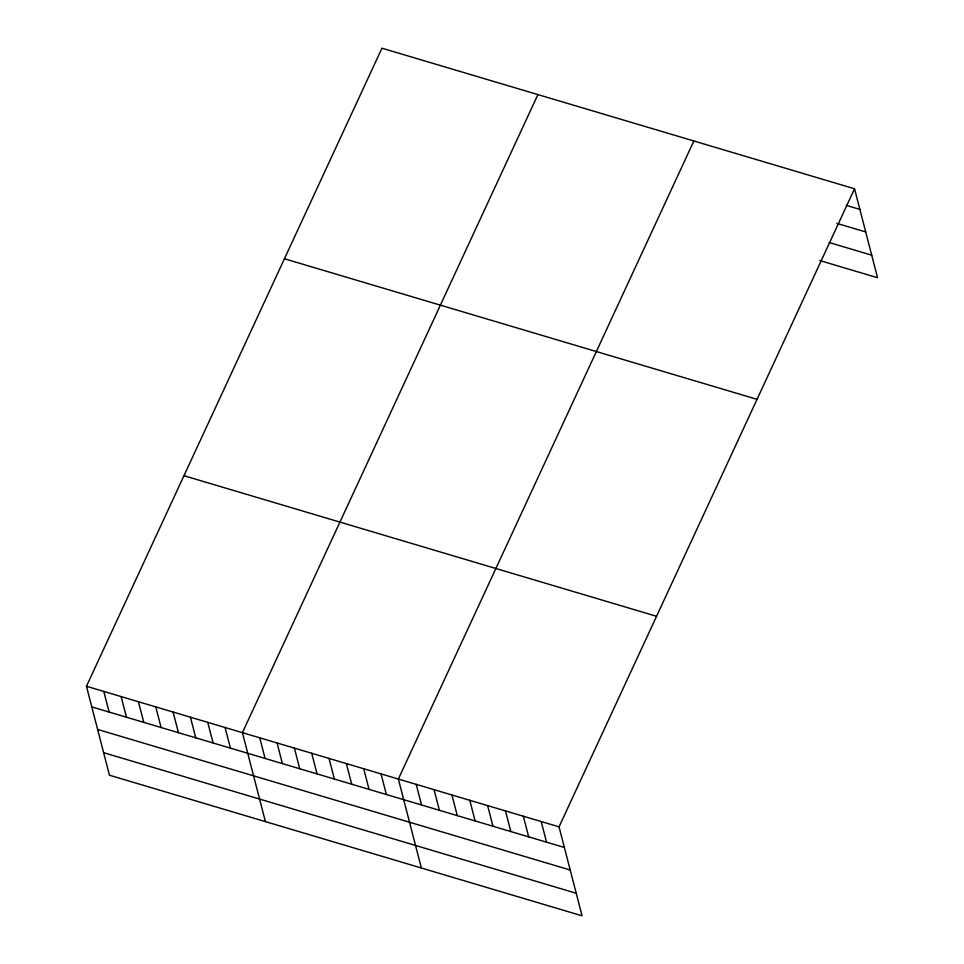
<?xml version="1.0" encoding="UTF-8"?>
<svg xmlns="http://www.w3.org/2000/svg" width="964" height="964" viewBox="0 0 964 964"><rect width="100%" height="100%" fill="white"/><g stroke="black" fill="none" stroke-linecap="round" stroke-linejoin="round"><path stroke-width="1.45" d="M854.538 188.775L559.048 826.847L582.051 915.8L109.462 775.225L86.459 686.272L381.949 48.2L854.538 188.775L877.541 277.728L819.858 260.569M537.912 94.593L242.41 732.664L265.413 821.617M693.863 140.985L398.361 779.057L421.364 867.998M846.139 205.32L859.876 209.405M836.86 223.371L865.708 231.95M829.136 242.518L871.709 255.183M284.44 258.762L757.029 399.337M183.967 475.71L656.556 616.285M86.459 686.272L559.048 826.847M91.797 706.901L564.374 847.476M97.617 729.447L570.206 870.022M103.63 752.679L576.219 893.254M541.19 821.545L546.528 842.162M523.332 816.231L528.67 836.86M505.485 810.917L510.824 831.546M487.627 805.603L492.966 826.232M469.781 800.301L475.107 820.93M451.923 794.987L457.261 815.616M434.065 789.673L439.403 810.302M416.219 784.371L421.557 804.988M381.033 773.899L386.371 794.529M363.705 768.742L369.043 789.371M346.377 763.596L351.715 784.214M329.049 758.439L334.388 779.069M311.721 753.282L317.06 773.911M294.394 748.124L299.732 768.754M277.066 742.967L282.404 763.596M259.738 737.822L265.076 758.451M225.082 727.507L230.42 748.136M207.754 722.349L213.092 742.979M190.426 717.204L195.764 737.834M173.098 712.047L178.436 732.676M155.77 706.889L161.108 727.519M138.442 701.732L143.781 722.361M121.115 696.586L126.453 717.204M103.787 691.429L109.125 712.059"/></g></svg>
